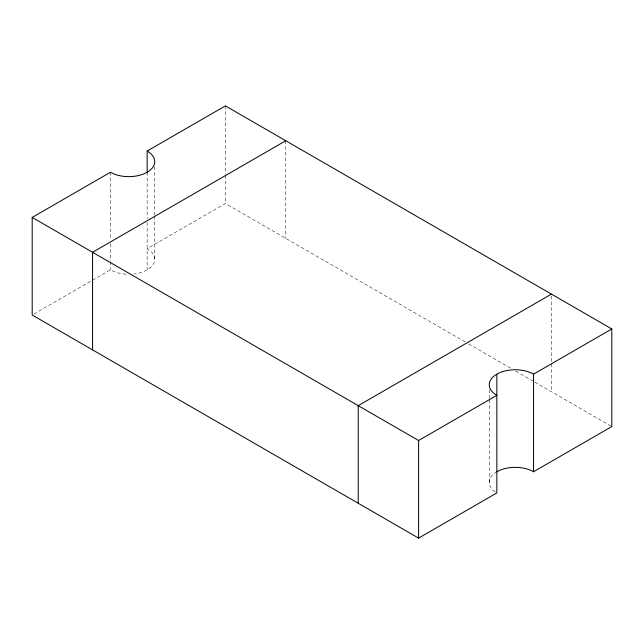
<?xml version="1.0" encoding="UTF-8"?>
<svg xmlns="http://www.w3.org/2000/svg" width="644" height="644" viewBox="0 0 644 644"><rect width="100%" height="100%" fill="white"/><g stroke="black" fill="none" stroke-linecap="round" stroke-linejoin="round"><path stroke-width="0.48" stroke-dasharray="3.22 2.42" d="M33.939 314.022L110.446 269.852A25.953 14.989 0 0 0 126.868 274.199M465.201 341.932L225.4 203.488L147.154 248.665A25.953 14.989 0 0 1 153.602 263.67A25.953 14.989 0 0 1 133.63 273.982M468.679 343.944L511.36 368.585M515.715 371.097L534.005 381.659M534.874 382.158L611.8 426.57M551.425 296.127L551.425 391.713M489.247 389.773L489.247 398.829M489.247 399.835L489.247 482.34M285.775 140.738L285.775 238.344M225.4 105.882L225.4 174.307M225.4 175.313L225.4 203.488M154.753 166.683L154.753 214.983M154.753 215.99L154.753 259.258M147.154 172.254L147.154 218.541M147.154 222.502L147.154 269.852M110.446 172.254L110.446 239.665M110.446 243.69L110.446 260.796M110.446 261.802L110.446 269.852M495.317 491.976A25.953 14.989 0 0 1 496.846 471.746"/><path stroke-width="0.97" d="M611.8 328.971L533.554 374.148A25.953 14.989 0 0 0 496.846 374.148L496.846 492.942L418.6 538.118L32.2 315.029L32.2 217.431L110.446 172.254A25.953 14.989 0 0 0 147.154 172.254A25.953 14.989 0 0 0 147.154 151.058L225.4 105.882L611.8 328.971L611.8 426.57L533.554 471.746A25.953 14.989 0 0 0 496.846 471.746M285.775 140.738L92.575 252.287L92.575 349.885M551.425 294.115L358.225 405.656L358.225 503.262M32.2 217.431L418.6 440.512L496.846 395.336A25.953 14.989 0 0 1 496.846 374.148M533.554 374.148L533.554 471.746M418.6 440.512L418.6 538.118M147.154 151.058L147.154 172.19"/></g></svg>
